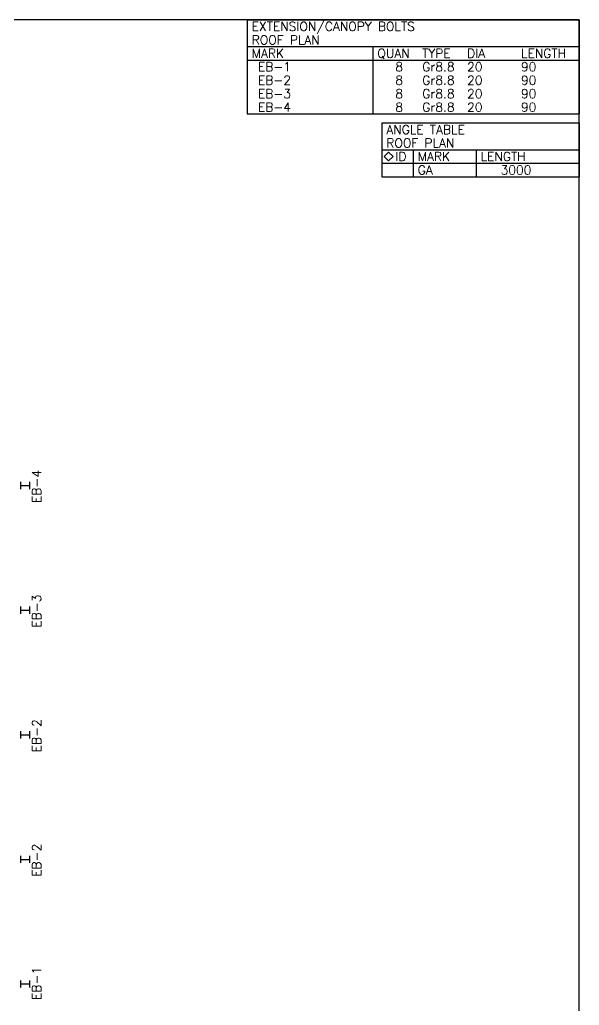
# Model space of a CAD drawing. Extents: x 0 to 133297, y 0 to 94260.
# Drawn here: x 98735 to 133297, y 33364 to 94260 of the extents above; entities that cross this region are included whole.
import ezdxf

# ---------------------------------------------------------------- set-up
doc = ezdxf.new("R2010")
doc.units = 0
doc.linetypes.add('CONTIN', pattern=[0])
doc.layers.get('0').update_dxf_attribs({"linetype": 'CONTIN'})
for name, color, linetype in [('10', 10, 'CONTIN'), ('14', 7, 'CONTIN'), ('22', 7, 'CONTIN'), ('26', 7, 'CONTIN'), ('3', 7, 'CONTIN')]:
    doc.layers.add(name, color=color, linetype=linetype)
doc.styles.add('SIMPLEX', font='SIMPLEX')

# ---------------------------------------------------------------- blocks, each defined once
blk = doc.blocks.new('WCOL')
for p, q in [((-10.2, 0), (10.2, 0)), ((0, 0), (0, -25.4)), ((-10.2, -25.4), (10.2, -25.4))]:
    blk.add_line(p, q)
blk = doc.blocks.new('ROFFRM')
at = {"layer": '10', "xscale": 21.8194142, "yscale": 21.8194142, "zscale": 21.8194142, "rotation": 90}
for p in [(51801.1953, 45900), (51801.1953, 38200), (51801.1953, 30499.9961), (51801.1953, 22799.998), (51801.1953, 15099.998)]:
    blk.add_blockref('WCOL', p, dxfattribs=at)
at = {"layer": '3', "style": 'SIMPLEX'}
for s, p in [('EB-4', (53048.1719, 44819.2852)), ('EB-3', (53048.1719, 37119.2852)), ('EB-2', (53048.1719, 29419.2832)), ('EB-2', (53048.1719, 21719.2832)), ('EB-1', (53048.1719, 14116.2686))]:
    blk.add_text(s, height=554.213135, rotation=90, dxfattribs=at).set_placement(p)
blk = doc.blocks.new('RW3BLT')
for p, q in [((-20505.885, 0), (0, 0)), ((-20505.885, 0), (-20505.885, -5819.2378)), ((0, 0), (0, -5819.2378)), ((-20505.885, -1662.6394), (0, -1662.6394)), ((-12746.9, -1662.6394), (-12746.9, -5819.2378)), ((-20505.885, -2493.959), (0, -2493.959)), ((-20505.885, -5819.2378), (0, -5819.2378))]:
    blk.add_line(p, q)
at = {"layer": '14', "style": 'SIMPLEX'}
for s, height, p in [('EXTENSION/CANOPY BOLTS', 554.213135, (-20228.777, -692.7664)), ('ROOF PLAN', 554.21313, (-20228.777, -1524.0861)), ('MARK', 554.21313, (-20228.777, -2355.4055)), ('QUAN', 554.21313, (-12469.795, -2355.4055)), ('TYPE', 554.21313, (-9698.7285, -2355.4055)), ('DIA', 554.21313, (-6927.6631, -2355.4055)), ('LENGTH', 554.21313, (-3602.3853, -2355.4055))]:
    blk.add_text(s, height=height, dxfattribs=at).set_placement(p)
at = {"layer": '26', "style": 'SIMPLEX'}
for s, height, p in [(' EB-1', 554.21313, (-20228.777, -3186.7251)), ('8', 554.2131, (-11361.368, -3186.7251)), ('Gr8.8', 554.21313, (-9698.7285, -3186.7251)), ('20', 554.21313, (-6927.6631, -3186.7251)), ('90', 554.21313, (-3602.3853, -3186.7251)), (' EB-2', 554.21313, (-20228.777, -4018.0449)), ('8', 554.2131, (-11361.368, -4018.0449)), ('Gr8.8', 554.21313, (-9698.7285, -4018.0449)), ('20', 554.21313, (-6927.6631, -4018.0449)), ('90', 554.21313, (-3602.3853, -4018.0449)), (' EB-3', 554.21313, (-20228.777, -4849.3647)), ('8', 554.2131, (-11361.368, -4849.3647)), ('Gr8.8', 554.21313, (-9698.7285, -4849.3647)), ('20', 554.21313, (-6927.6631, -4849.3647)), ('90', 554.21313, (-3602.3853, -4849.3647)), (' EB-4', 554.21313, (-20228.777, -5680.6846)), ('8', 554.2131, (-11361.368, -5680.6846)), ('Gr8.8', 554.21313, (-9698.7285, -5680.6846)), ('20', 554.21313, (-6927.6631, -5680.6846)), ('90', 554.21313, (-3602.3853, -5680.6846))]:
    blk.add_text(s, height=height, dxfattribs=at).set_placement(p)
blk = doc.blocks.new('RW3ANGL')
for p, q in [((-12192.688, 0), (-12192.688, -3325.2788)), ((-12192.688, 0), (0, 0)), ((0, 0), (0, -3325.2788)), ((-12192.688, -1662.6394), (0, -1662.6394)), ((-10252.942, -1662.6394), (-10252.942, -3325.2788)), ((-6373.4502, -1662.6394), (-6373.4502, -3325.2788)), ((-12192.688, -2493.959), (0, -2493.959)), ((-12192.688, -3325.2788), (0, -3325.2788))]:
    blk.add_line(p, q)
at = {"layer": '14'}
for p, q in [((-12054.135, -2078.2991), (-11777.028, -1801.1926)), ((-11777.028, -1801.1926), (-11499.922, -2078.2991)), ((-11777.028, -2355.4055), (-12054.135, -2078.2991)), ((-11499.922, -2078.2991), (-11777.028, -2355.4055))]:
    blk.add_line(p, q, dxfattribs=at)
at = {"layer": '14', "style": 'SIMPLEX'}
for s, height, p in [('ANGLE TABLE', 554.213135, (-11915.582, -692.7664)), ('ROOF PLAN', 554.21313, (-11915.582, -1524.0861)), ('ID', 554.21313, (-11361.368, -2355.4055)), ('MARK', 554.21313, (-9975.8359, -2355.4055)), ('LENGTH', 554.21313, (-6096.3438, -2355.4055))]:
    blk.add_text(s, height=height, dxfattribs=at).set_placement(p)
at = {"layer": '26', "style": 'SIMPLEX'}
for s, p in [('GA', (-9975.8359, -3186.7253)), ('   3000', (-6096.3438, -3186.7253))]:
    blk.add_text(s, height=554.21313, dxfattribs=at).set_placement(p)

msp = doc.modelspace()

# ---------------------------------------------------------------- linework, layer by layer
at = {"layer": '22'}
for p, q in [((133296.781, 94259.8672), (0, 94259.8672)), ((133296.781, 0), (133296.781, 94259.8672))]:
    msp.add_line(p, q, dxfattribs=at)

# ---------------------------------------------------------------- block references
for name, p in [('RW3BLT', (133296.781, 94259.8672)), ('ROFFRM', (47003.3633, 19581.0273)), ('RW3ANGL', (133296.781, 87886.4219))]:
    msp.add_blockref(name, p)

doc.saveas('drawing.dxf')
